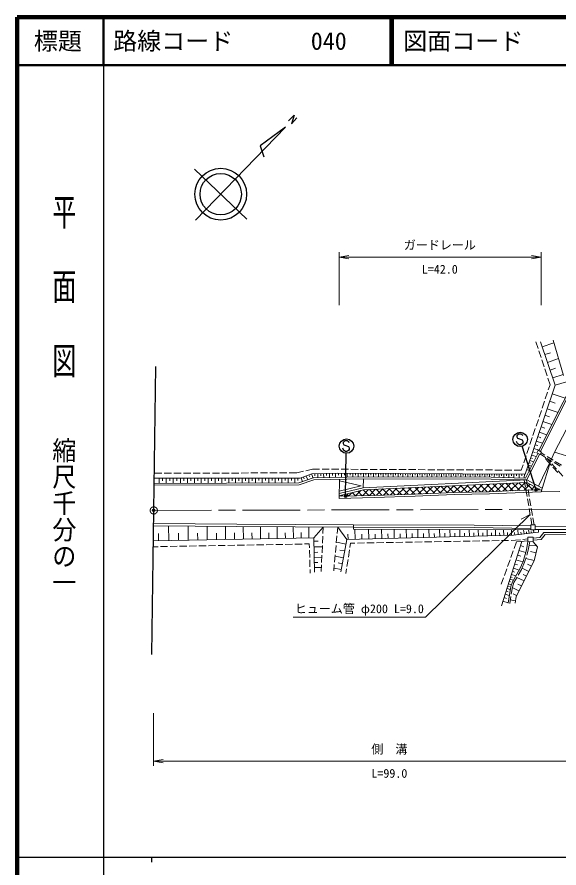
# Model space of a CAD drawing. Units: millimetres, scale not verified. Extents: x 40000 to 680000, y 20000 to 380000.
# Drawn here: x 40000 to 152804, y 202759 to 380000 of the extents above; entities that cross this region are included whole.
import ezdxf
from ezdxf.enums import TextEntityAlignment as Align

# ---------------------------------------------------------------- set-up
doc = ezdxf.new("R2010")
doc.units = ezdxf.units.MM
doc.header["$LTSCALE"] = 1000
doc.header["$PDMODE"] = 32
doc.header["$PDSIZE"] = 500
doc.linetypes.add('CHAIN', pattern=[18.5, 12, -1.5, 3.5, -1.5])
for name, color, linetype, lineweight in [('M-BMK', 2, 'CHAIN', 13), ('M-BMK-OTRS', 5, 'Continuous', 25), ('M-BMK-SRVR', 3, 'Continuous', 25), ('M-STR-HTXT', 7, 'Continuous', 13), ('M-STR-STRC', 7, 'Continuous', 25), ('M-TTL', 2, 'Continuous', 140), ('M-TTL-BAND', 7, 'Continuous', 25), ('M-TTL-LINE', 7, 'Continuous', 50), ('M-WORK', 1, 'Continuous', 13)]:
    doc.layers.add(name, color=color, linetype=linetype, lineweight=lineweight)
doc.layers.add('M-OTRS', color=6, linetype='Continuous')
doc.layers.add('M-TTL-TXT', color=7, linetype='Continuous')
doc.styles.add('@ＭＳ ゴシック', font='')
doc.styles.add('ＭＳ ゴシック', font='')
doc.styles.get('@ＭＳ ゴシック').set_extended_font_data('@MS Gothic')
doc.styles.get('ＭＳ ゴシック').set_extended_font_data('MS Gothic')

# ---------------------------------------------------------------- blocks, each defined once
blk = doc.blocks.new('open_arrow')
at = {"color": 0, "linetype": 'Continuous', "lineweight": -2}
blk.add_lwpolyline([(7.5, 1.25), (0, 0), (7.5, -1.25)], dxfattribs=at)

msp = doc.modelspace()

# ---------------------------------------------------------------- hatches: boundary and pattern name
at = {"layer": 'M-WORK'}
h = msp.add_hatch(dxfattribs=at)
h.set_pattern_fill('USER', color=256, style=0, pattern_type=2)
h.set_pattern_definition([(45, (130948, 280967), (-707.107, 707.107), []), (135, (130948, 280967), (-707.107, -707.107), [])])
h.paths.add_polyline_path([(130948, 280967), (138300, 281127), (143697, 281358), (148907, 281530), (146121, 283081), (112144, 281514), (107045, 280279), (107044, 280168), (114307, 280363), (122883, 280647)])

# ---------------------------------------------------------------- linework, layer by layer
at = {"layer": 'M-BMK'}
msp.add_line((68465, 277227), (157458, 277477), dxfattribs=at)
msp.add_circle((68465, 277227), 750, dxfattribs=at)
at = {"layer": 'M-BMK-OTRS'}
for p, q in [((68465, 277227), (68893, 307224)), ((68036, 247230), (68465, 277227))]:
    msp.add_line(p, q, dxfattribs=at)
at = {"layer": 'M-BMK-SRVR'}
for p, q in [((96502, 358386), (97657, 359582)), ((97657, 359582), (97120, 357783)), ((97120, 357783), (98273, 358990)), ((95867, 357051), (77158, 337675)), ((95867, 357051), (90602, 353149)), ((90602, 353149), (91403, 350877)), ((87822, 337862), (76971, 348339))]:
    msp.add_line(p, q, dxfattribs=at)
for radius in [5387, 4309]:
    msp.add_circle((82397, 343100), radius, dxfattribs=at)
at = {"layer": 'M-OTRS'}
msp.add_point((68465, 277227), dxfattribs=at)
at = {"layer": 'M-STR-HTXT'}
for p, q in [((107038, 320000), (107038, 331000)), ((107038, 330000), (149095, 330000)), ((149095, 320000), (149095, 331000)), ((146805, 276362), (144956, 275391)), ((68422, 235000), (68422, 224000)), ((68422, 225000), (167040, 225000))]:
    msp.add_line(p, q, dxfattribs=at)
msp.add_lwpolyline([(146805, 276362), (125000, 255000), (97500, 255000)], dxfattribs=at)
at = {"layer": 'M-STR-STRC'}
for p, q in [((144044, 292747), (144020, 292577)), ((144020, 292577), (144149, 292303)), ((144236, 292955), (144044, 292747)), ((144433, 293095), (144236, 292955)), ((144682, 293145), (144433, 293095)), ((144855, 293121), (144682, 293145)), ((145072, 293013), (144855, 293121)), ((145237, 292901), (145072, 293013)), ((145288, 292734), (145237, 292901)), ((107899, 291354), (107875, 291183)), ((107875, 291183), (108004, 290910)), ((108091, 291562), (107899, 291354)), ((108004, 290910), (108230, 290800)), ((108288, 291701), (108091, 291562)), ((108230, 290800), (109029, 290518)), ((108537, 291752), (108288, 291701)), ((108711, 291727), (108537, 291752)), ((108927, 291619), (108711, 291727)), ((109092, 291507), (108927, 291619)), ((109144, 291340), (109092, 291507)), ((144025, 291415), (143966, 291579)), ((144151, 291148), (144025, 291415)), ((144149, 292303), (144375, 292193)), ((144306, 291038), (144151, 291148)), ((144525, 290926), (144306, 291038)), ((144375, 292193), (145174, 291912)), ((144706, 290901), (144525, 290926)), ((144957, 290944), (144706, 290901)), ((145144, 291088), (144957, 290944)), ((145250, 291312), (145144, 291088)), ((145174, 291912), (145295, 291653)), ((145295, 291653), (145250, 291312)), ((107880, 290021), (107821, 290186)), ((108006, 289755), (107880, 290021)), ((108161, 289644), (108006, 289755)), ((108381, 289532), (108161, 289644)), ((108561, 289507), (108381, 289532)), ((108387, 280204), (108542, 289125)), ((108812, 289550), (108561, 289507)), ((108999, 289694), (108812, 289550)), ((109106, 289918), (108999, 289694)), ((109029, 290518), (109150, 290259)), ((109150, 290259), (109106, 289918)), ((148033, 281501), (145176, 290586))]:
    msp.add_line(p, q, dxfattribs=at)
for centre, radius in [((144731, 292018), 1500), ((108586, 290625), 1500), ((108387, 280204), 250), ((108387, 280204), 200), ((108387, 280204), 150), ((108387, 280204), 100), ((108387, 280204), 50), ((108387, 280204), 20), ((148033, 281501), 250), ((148033, 281501), 200), ((148033, 281501), 150), ((148033, 281501), 100), ((148033, 281501), 50), ((148033, 281501), 20)]:
    msp.add_circle(centre, radius, dxfattribs=at)
for p in [(108387, 280204), (148033, 281501)]:
    msp.add_point(p, dxfattribs=at)
at = {"layer": 'M-TTL'}
for p, q in [((40000, 380000), (40000, 20000)), ((680000, 380000), (40000, 380000))]:
    msp.add_line(p, q, dxfattribs=at)
at = {"layer": 'M-TTL-BAND'}
for p, q in [((58000, 370000), (58000, 20000)), ((40000, 205000), (579000, 205000)), ((68000, 205000), (68000, 204000))]:
    msp.add_line(p, q, dxfattribs=at)
at = {"layer": 'M-TTL-LINE'}
for p, q in [((58000, 380000), (58000, 370000)), ((117750, 380000), (117750, 370000)), ((118250, 380000), (118250, 370000)), ((40000, 370000), (680000, 370000))]:
    msp.add_line(p, q, dxfattribs=at)
at = {"layer": 'M-WORK'}
for p, q in [((148473, 310975), (148021, 312356)), ((152001, 303323), (148964, 312319)), ((149309, 311298), (151759, 312125)), ((151602, 312665), (153733, 305339)), ((149096, 309074), (148629, 310500)), ((149719, 307174), (149252, 308599)), ((149855, 309679), (151011, 310070)), ((150402, 308061), (152714, 308841)), ((150343, 305274), (149875, 306699)), ((150948, 306442), (152104, 306832)), ((151495, 304824), (153669, 305558)), ((152001, 303323), (145774, 284792)), ((150951, 303418), (150498, 304798)), ((150588, 302339), (150951, 303418)), ((151345, 295133), (156011, 304431)), ((151658, 294977), (156441, 304506)), ((155543, 304348), (152001, 303323)), ((149949, 300444), (150428, 301865)), ((151405, 301550), (154114, 300640)), ((149310, 298548), (149789, 299970)), ((150873, 299967), (152004, 299586)), ((151894, 289399), (157749, 300728)), ((148672, 296653), (149151, 298074)), ((150341, 298383), (152603, 297623)), ((148033, 294758), (148512, 296179)), ((149896, 297060), (150841, 296742)), ((147395, 292862), (147874, 294284)), ((148625, 289675), (151345, 295133)), ((148938, 289518), (151658, 294977)), ((149080, 294632), (149870, 294367)), ((149452, 295737), (151342, 295102)), ((148399, 292604), (149058, 292383)), ((148709, 293527), (150288, 292997)), ((146756, 290967), (147235, 292389)), ((147830, 290910), (148380, 290725)), ((148089, 291681), (149407, 291238)), ((145842, 283982), (148423, 289114)), ((146086, 283576), (148777, 288929)), ((146117, 289072), (146596, 290493)), ((147341, 289457), (147829, 289293)), ((147571, 290139), (148672, 289769)), ((148221, 289220), (148497, 289749)), ((148904, 288863), (148221, 289220)), ((148497, 289749), (149180, 289392)), ((149180, 289392), (148904, 288863)), ((150023, 288228), (148934, 288920)), ((149079, 289198), (149888, 288711)), ((151121, 287614), (151894, 289399)), ((151894, 289399), (155997, 288120)), ((145479, 287176), (145958, 288598)), ((146570, 287163), (146909, 287049)), ((146730, 287637), (147542, 287364)), ((146921, 288206), (147327, 288069)), ((147112, 288775), (148087, 288447)), ((148524, 282286), (151121, 287614)), ((149095, 281106), (151121, 287614)), ((150055, 287912), (150023, 288228)), ((151219, 286621), (150055, 287912)), ((151349, 287447), (150274, 288084)), ((150274, 288084), (150953, 287322)), ((150316, 288453), (151601, 287680)), ((153069, 286427), (151779, 287192)), ((152030, 287422), (153315, 286649)), ((98232, 285060), (99627, 285389)), ((100114, 285504), (101509, 285833)), ((101509, 285833), (102983, 285826)), ((103483, 285823), (104983, 285816)), ((105483, 285813), (106983, 285806)), ((107483, 285804), (108983, 285797)), ((109483, 285794), (110983, 285787)), ((111483, 285785), (112983, 285777)), ((113483, 285775), (114983, 285768)), ((115483, 285765), (116983, 285758)), ((117483, 285756), (118983, 285749)), ((119483, 285746), (120982, 285739)), ((121482, 285737), (122982, 285729)), ((123482, 285727), (124982, 285720)), ((125482, 285717), (126982, 285710)), ((127482, 285708), (128982, 285701)), ((129482, 285698), (130982, 285691)), ((131482, 285689), (132982, 285681)), ((133482, 285679), (134982, 285672)), ((135482, 285669), (136982, 285662)), ((137482, 285660), (138982, 285653)), ((139482, 285650), (140982, 285643)), ((141482, 285641), (142982, 285633)), ((143482, 285631), (144956, 285624)), ((144956, 285624), (145319, 286703)), ((146092, 285740), (146635, 285558)), ((146252, 286214), (146523, 286123)), ((146411, 286688), (147088, 286461)), ((151285, 286948), (152283, 285828)), ((152559, 285136), (151554, 286250)), ((152616, 285455), (153614, 284335)), ((98937, 283919), (68561, 283936)), ((68575, 284969), (70154, 284974)), ((69561, 283935), (69560, 282874)), ((70304, 283935), (70303, 283404)), ((70654, 284975), (72154, 284980)), ((71047, 283934), (71046, 282879)), ((71786, 283934), (71785, 283406)), ((72525, 283934), (72524, 282884)), ((72654, 284981), (74154, 284986)), ((73260, 283933), (73259, 283408)), ((73994, 283933), (73994, 282889)), ((74654, 284987), (76154, 284992)), ((74725, 283932), (74725, 283410)), ((75456, 283932), (75456, 282893)), ((76183, 283932), (76183, 283412)), ((76654, 284994), (78154, 284998)), ((76910, 283931), (76910, 282898)), ((77633, 283931), (77633, 283414)), ((78356, 283930), (78356, 282903)), ((78654, 285000), (80154, 285004)), ((79076, 283930), (79075, 283416)), ((79795, 283930), (79794, 282908)), ((80510, 283929), (80510, 283418)), ((80654, 285006), (82154, 285010)), ((81225, 283929), (81224, 282913)), ((81936, 283929), (81936, 283420)), ((82648, 283928), (82647, 282918)), ((82654, 285012), (84154, 285017)), ((83355, 283928), (83355, 283422)), ((84062, 283927), (84062, 282922)), ((84654, 285018), (86154, 285023)), ((84766, 283927), (84766, 283424)), ((85470, 283927), (85469, 282927)), ((86169, 283926), (86169, 283426)), ((86654, 285024), (88154, 285029)), ((86869, 283926), (86869, 282932)), ((87565, 283926), (87565, 283428)), ((88261, 283925), (88261, 282936)), ((88654, 285030), (90154, 285035)), ((88953, 283925), (88953, 283430)), ((89645, 283924), (89645, 282941)), ((90334, 283924), (90333, 283432)), ((90654, 285037), (92154, 285041)), ((91022, 283924), (91022, 282946)), ((91707, 283923), (91707, 283434)), ((92391, 283923), (92391, 282950)), ((92654, 285043), (94154, 285047)), ((93072, 283923), (93072, 283436)), ((93753, 283922), (93753, 282955)), ((94431, 283922), (94430, 283438)), ((94654, 285049), (96154, 285054)), ((95108, 283921), (95107, 282959)), ((95781, 283921), (95781, 283440)), ((96455, 283921), (96454, 282964)), ((96654, 285055), (98232, 285060)), ((97125, 283920), (97124, 283442)), ((97795, 283920), (97794, 282968)), ((98461, 283920), (98461, 283444)), ((98683, 282971), (101675, 283988)), ((98750, 282571), (101746, 283590)), ((101352, 284843), (98937, 283919)), ((99114, 283987), (99409, 283218)), ((99653, 284193), (99800, 283809)), ((100192, 284399), (100502, 283589)), ((100759, 284616), (100914, 284211)), ((101326, 284833), (101652, 283980)), ((106680, 284994), (101352, 284843)), ((101675, 283988), (112100, 284225)), ((101746, 283590), (112104, 283825)), ((101963, 284860), (101976, 284404)), ((102601, 284878), (102626, 284010)), ((103209, 284896), (103222, 284461)), ((103817, 284913), (103842, 284037)), ((104430, 284930), (104442, 284493)), ((105043, 284948), (105068, 284065)), ((105660, 284965), (105673, 284524)), ((106278, 284983), (106303, 284093)), ((145774, 284792), (106680, 284994)), ((106900, 284993), (106898, 284548)), ((107038, 279738), (107092, 283711)), ((107523, 284990), (107518, 284121)), ((108131, 284986), (108129, 284552)), ((108739, 284983), (108735, 284149)), ((109323, 284980), (109321, 284563)), ((109908, 284977), (109903, 284175)), ((110469, 284974), (110467, 284573)), ((111031, 284972), (111027, 284201)), ((111570, 284969), (111568, 284583)), ((112072, 281955), (112104, 283825)), ((112100, 284225), (138724, 284145)), ((112104, 283825), (138718, 283745)), ((112110, 284966), (112106, 284225)), ((112628, 284963), (112626, 284593)), ((113147, 284961), (113143, 284222)), ((113664, 284958), (113662, 284589)), ((114181, 284955), (114177, 284219)), ((114697, 284953), (114695, 284584)), ((115212, 284950), (115208, 284216)), ((115726, 284947), (115724, 284580)), ((116240, 284945), (116236, 284213)), ((116752, 284942), (116750, 284576)), ((117265, 284939), (117261, 284210)), ((117776, 284937), (117774, 284572)), ((118286, 284934), (118283, 284207)), ((118796, 284932), (118794, 284568)), ((119305, 284929), (119301, 284203)), ((119813, 284926), (119811, 284564)), ((120321, 284924), (120317, 284200)), ((120827, 284921), (120825, 284559)), ((121333, 284918), (121329, 284197)), ((121838, 284916), (121836, 284555)), ((122343, 284913), (122339, 284194)), ((122846, 284911), (122844, 284551)), ((123349, 284908), (123345, 284191)), ((123851, 284905), (123849, 284547)), ((124352, 284903), (124349, 284188)), ((124853, 284900), (124851, 284543)), ((125353, 284898), (125349, 284185)), ((125853, 284895), (125851, 284539)), ((126353, 284893), (126349, 284182)), ((126853, 284890), (126851, 284535)), ((127353, 284887), (127349, 284179)), ((127853, 284885), (127851, 284531)), ((128353, 284882), (128349, 284176)), ((128853, 284880), (128851, 284527)), ((129353, 284877), (129349, 284173)), ((129853, 284875), (129851, 284523)), ((130353, 284872), (130349, 284170)), ((130853, 284869), (130851, 284519)), ((131353, 284867), (131349, 284167)), ((131853, 284864), (131851, 284514)), ((132353, 284862), (132349, 284164)), ((132853, 284859), (132851, 284510)), ((133353, 284856), (133349, 284161)), ((133853, 284854), (133851, 284506)), ((134353, 284851), (134349, 284158)), ((134853, 284849), (134851, 284502)), ((135353, 284846), (135349, 284155)), ((135853, 284844), (135851, 284498)), ((136353, 284841), (136349, 284152)), ((136853, 284838), (136851, 284494)), ((137353, 284836), (137349, 284149)), ((137853, 284833), (137851, 284490)), ((138353, 284831), (138349, 284146)), ((138718, 283745), (146086, 283576)), ((138724, 284145), (145842, 283982)), ((138853, 284828), (138851, 284486)), ((139353, 284826), (139349, 284131)), ((139853, 284823), (139851, 284476)), ((140353, 284820), (140349, 284108)), ((140853, 284818), (140851, 284462)), ((141353, 284815), (141349, 284085)), ((141864, 284813), (141862, 284448)), ((142375, 284810), (142371, 284062)), ((142899, 284807), (142897, 284433)), ((143423, 284805), (143419, 284038)), ((143960, 284802), (143958, 284418)), ((144496, 284799), (144492, 284013)), ((145047, 284796), (145045, 284403)), ((145597, 284793), (145593, 283988)), ((68538, 282870), (98683, 282971)), ((68540, 282470), (98750, 282571)), ((107052, 280766), (112072, 281955)), ((107059, 281274), (111648, 282338)), ((111648, 282338), (107088, 283405)), ((112072, 281955), (146086, 283576)), ((146121, 283081), (112144, 281514)), ((145822, 282098), (145573, 283552)), ((146026, 283574), (146276, 282105)), ((146086, 283576), (149330, 281860)), ((148907, 281530), (146121, 283081)), ((114307, 280363), (107044, 280168)), ((112144, 281514), (107045, 280279)), ((122883, 280647), (114307, 280363)), ((122898, 280218), (114320, 279933)), ((130948, 280967), (122883, 280647)), ((130961, 280537), (122898, 280218)), ((138300, 281127), (130948, 280967)), ((138314, 280697), (130961, 280537)), ((143697, 281358), (138300, 281127)), ((143713, 280928), (138314, 280697)), ((149230, 281540), (143697, 281358)), ((149095, 281106), (143713, 280928)), ((146160, 280127), (145906, 281605)), ((146360, 281612), (146612, 280133)), ((153002, 281205), (149095, 281106)), ((114320, 279933), (107038, 279738)), ((146497, 278155), (146244, 279634)), ((146696, 279640), (146948, 278162)), ((146835, 276184), (146582, 277663)), ((147032, 277669), (147284, 276190)), ((147169, 274237), (146920, 275691)), ((147368, 275697), (147619, 274229)), ((68422, 274009), (85753, 273886)), ((68426, 274509), (85757, 274386)), ((71563, 270976), (71511, 273989)), ((75646, 271046), (75595, 273962)), ((79597, 271114), (79549, 273936)), ((83421, 271180), (83374, 273911)), ((85753, 273886), (110020, 273740)), ((85757, 274386), (110022, 274240)), ((87122, 271243), (87077, 273887)), ((90704, 271305), (90660, 273863)), ((94171, 271365), (94128, 273841)), ((97526, 271422), (97484, 273819)), ((100772, 271478), (100732, 273797)), ((101772, 271495), (103755, 273778)), ((103755, 273778), (103686, 272402)), ((106639, 272440), (106761, 273759)), ((108679, 271201), (106761, 273759)), ((110022, 274240), (110020, 273347)), ((110020, 273740), (135171, 273678)), ((110020, 273347), (146922, 273193)), ((110022, 274240), (135175, 274178)), ((110371, 271243), (110318, 273346)), ((113200, 271314), (113149, 273334)), ((115917, 271382), (115869, 273323)), ((118529, 271447), (118482, 273312)), ((121037, 271510), (120993, 273302)), ((123448, 271570), (123405, 273291)), ((125764, 271628), (125722, 273282)), ((127989, 271683), (127949, 273272)), ((130126, 271737), (130088, 273264)), ((132180, 271788), (132144, 273255)), ((134154, 271837), (134118, 273247)), ((135171, 273678), (146922, 273494)), ((135175, 274178), (146930, 273994)), ((136050, 271885), (136016, 273239)), ((137871, 271930), (137839, 273231)), ((139621, 271974), (139590, 273224)), ((141303, 272016), (141273, 273217)), ((142919, 272056), (142890, 273210)), ((144343, 272190), (144218, 273205)), ((145550, 272337), (145444, 273200)), ((146575, 272463), (146485, 273195)), ((146942, 274242), (146922, 273193)), ((146922, 273193), (147846, 273176)), ((147866, 274224), (146942, 274242)), ((147567, 272584), (147494, 273182)), ((147846, 273176), (147866, 274224)), ((147848, 273286), (165132, 273167)), ((147852, 273886), (165135, 273767)), ((148560, 272706), (148560, 273132)), ((68375, 270921), (101772, 271495)), ((69453, 270939), (69427, 272446)), ((73604, 271011), (73579, 272469)), ((77621, 271080), (77597, 272491)), ((81509, 271147), (81486, 272513)), ((85272, 271212), (85249, 272533)), ((88913, 271274), (88891, 272553)), ((92438, 271335), (92416, 272573)), ((95848, 271394), (95828, 272592)), ((99149, 271450), (99129, 272610)), ((101772, 271495), (101892, 264342)), ((103661, 271903), (103585, 270405)), ((106456, 270448), (106593, 271942)), ((107427, 264407), (108679, 271201)), ((108679, 271201), (143338, 272067)), ((108899, 271206), (108873, 272258)), ((111785, 271278), (111760, 272289)), ((114559, 271348), (114534, 272318)), ((117223, 271414), (117200, 272347)), ((119783, 271478), (119761, 272374)), ((122242, 271540), (122221, 272400)), ((124606, 271599), (124585, 272426)), ((126876, 271655), (126856, 272450)), ((129057, 271710), (129038, 272473)), ((131153, 271762), (131135, 272496)), ((133167, 271813), (133149, 272517)), ((135102, 271861), (135085, 272538)), ((136960, 271907), (136944, 272558)), ((138746, 271952), (138731, 272577)), ((140462, 271995), (140447, 272595)), ((142111, 272036), (142096, 272613)), ((143338, 272067), (148560, 272706)), ((143632, 272103), (143570, 272610)), ((144946, 272264), (144893, 272695)), ((145289, 271179), (146354, 271297)), ((146062, 272400), (146017, 272766)), ((146351, 270730), (146356, 271635)), ((146356, 271635), (147425, 271629)), ((147071, 272524), (147034, 272823)), ((147425, 271629), (147419, 270724)), ((147424, 271482), (148799, 271561)), ((148799, 271561), (149675, 272658)), ((149907, 272186), (149090, 271167)), ((149675, 272658), (184585, 272502)), ((183812, 272049), (149907, 272186)), ((68357, 269662), (69347, 269680)), ((69847, 269690), (71347, 269717)), ((71847, 269726), (73347, 269754)), ((73847, 269763), (75346, 269790)), ((75846, 269799), (77346, 269827)), ((77846, 269836), (79346, 269863)), ((79846, 269873), (81345, 269900)), ((81845, 269909), (83345, 269937)), ((83845, 269946), (85345, 269973)), ((85845, 269982), (87344, 270010)), ((87844, 270019), (89344, 270046)), ((89844, 270056), (91344, 270083)), ((91844, 270092), (93343, 270120)), ((93843, 270129), (95343, 270156)), ((95843, 270165), (97343, 270193)), ((97843, 270202), (99342, 270229)), ((99842, 270239), (100833, 270257)), ((100833, 270257), (100857, 269449)), ((101783, 270834), (102655, 270849)), ((101804, 269614), (103547, 269643)), ((103560, 269906), (103485, 268407)), ((106272, 268456), (106410, 269950)), ((108497, 270217), (106469, 270591)), ((109290, 269484), (109435, 270405)), ((109435, 270405), (110334, 270421)), ((110834, 270429), (112333, 270456)), ((112833, 270464), (114333, 270491)), ((114833, 270499), (116333, 270525)), ((116833, 270534), (118333, 270560)), ((118832, 270569), (120332, 270595)), ((120832, 270604), (122332, 270630)), ((122832, 270639), (124332, 270665)), ((124832, 270674), (126331, 270700)), ((126831, 270709), (128331, 270735)), ((128831, 270744), (130331, 270770)), ((130831, 270779), (132330, 270805)), ((132830, 270814), (134330, 270840)), ((134830, 270849), (136330, 270875)), ((136830, 270884), (138329, 270910)), ((138829, 270919), (140329, 270945)), ((140829, 270954), (142329, 270980)), ((145052, 270781), (140850, 257361)), ((142829, 270989), (143728, 271004)), ((143947, 270676), (143460, 269317)), ((143728, 271004), (144793, 271123)), ((146352, 270904), (143947, 270676)), ((144774, 269894), (145478, 269673)), ((146033, 269020), (146351, 270730)), ((147419, 270724), (146351, 270730)), ((146374, 268939), (146706, 270728)), ((148057, 269953), (146538, 269824)), ((148327, 269626), (147419, 270724)), ((149090, 271167), (147421, 271037)), ((147654, 266714), (148327, 269626)), ((100872, 268949), (100916, 267450)), ((101822, 268498), (102619, 268512)), ((103460, 267908), (103385, 266410)), ((106089, 266465), (106226, 267959)), ((107974, 267378), (106203, 267704)), ((108236, 268797), (107221, 268984)), ((108980, 267508), (109213, 268990)), ((143291, 268847), (142785, 267435)), ((144157, 267922), (144861, 267701)), ((144466, 268908), (145873, 268468)), ((145323, 266569), (146033, 269020)), ((146083, 267936), (146374, 268939)), ((148049, 268422), (146893, 268689)), ((100930, 266950), (100975, 265450)), ((101841, 267383), (103435, 267409)), ((101858, 266362), (102587, 266375)), ((103360, 265911), (103291, 264535)), ((105921, 264647), (106043, 265967)), ((107746, 266138), (106860, 266301)), ((108671, 265532), (108903, 267014)), ((142616, 266964), (142110, 265552)), ((143576, 266068), (144196, 265874)), ((143848, 266935), (145257, 266494)), ((143897, 259334), (147654, 266714)), ((144683, 265051), (145323, 266569)), ((144997, 264893), (145653, 266452)), ((145653, 266452), (145944, 267456)), ((147675, 266805), (145876, 267221)), ((147110, 265645), (146287, 266064)), ((100989, 264951), (101013, 264143)), ((101875, 265342), (103333, 265367)), ((107517, 264898), (105971, 265183)), ((108449, 264118), (108593, 265038)), ((141941, 265081), (141435, 263670)), ((143100, 264548), (143567, 264402)), ((143111, 262384), (144683, 265051)), ((143305, 265201), (144543, 264814)), ((144341, 263780), (144997, 264893)), ((146523, 264493), (145127, 265204)), ((141266, 263199), (140779, 261841)), ((142438, 262432), (142741, 262337)), ((142587, 262909), (143291, 262688)), ((142741, 263401), (143093, 263291)), ((142756, 261366), (143111, 262384)), ((142896, 263894), (143829, 263602)), ((143431, 262236), (144087, 263349)), ((145529, 262539), (144052, 263290)), ((146026, 263516), (145328, 263871)), ((141990, 261000), (142664, 260789)), ((142139, 261477), (142476, 261372)), ((142203, 257887), (142756, 261366)), ((142288, 261954), (142895, 261764)), ((142862, 259803), (143097, 261280)), ((144476, 260472), (143081, 261182)), ((143097, 261280), (143431, 262236)), ((145002, 261505), (144264, 261881)), ((141383, 259063), (141917, 258896)), ((141617, 259811), (142467, 259545)), ((141803, 260406), (142228, 260273)), ((142548, 257832), (142783, 259309)), ((143979, 259495), (143282, 259850)), ((143684, 257922), (143897, 259334)), ((141149, 258315), (142218, 257980)), ((143761, 258429), (142670, 258594))]:
    msp.add_line(p, q, dxfattribs=at)

# ---------------------------------------------------------------- block references
at = {"layer": 'M-STR-HTXT', "xscale": 267, "yscale": 267}
for p in [(107038, 330000), (68422, 225000)]:
    msp.add_blockref('open_arrow', p, dxfattribs=at)
at = {"layer": 'M-STR-HTXT', "xscale": 267, "yscale": 267, "rotation": 180}
msp.add_blockref('open_arrow', (149095, 330000), dxfattribs=at)

# ---------------------------------------------------------------- texts
at = {"layer": 'M-STR-HTXT', "style": 'ＭＳ ゴシック'}
for s, p in [('ガードレール', (128000, 332500)), ('ヒューム管 φ200 L=9.0', (111250, 256750)), ('側\u3000溝', (117500, 227500))]:
    msp.add_text(s, height=1833, dxfattribs=at).set_placement(p, align=Align.MIDDLE_CENTER)
for s, p in [('L=42.0', (128000, 326000)), ('L=99.0', (117500, 221000))]:
    msp.add_text(s, height=1833, dxfattribs=at).set_placement(p, align=Align.BOTTOM_CENTER)
at = {"layer": 'M-TTL-BAND', "style": '@ＭＳ ゴシック'}
for s, width, p in [('平  面  図', 1.55, (49777, 323975)), ('縮尺千分の一', 1.1, (49777, 276030))]:
    msp.add_text(s, height=3666, rotation=270, dxfattribs=dict(at, width=width)).set_placement(p, align=Align.MIDDLE_CENTER)
at = {"layer": 'M-TTL-TXT', "style": 'ＭＳ ゴシック'}
msp.add_text('標題', height=3666, dxfattribs=at).set_placement((48500, 375000), align=Align.MIDDLE_CENTER)
for s, p in [('路線コード', (60000, 375000)), ('040', (101142, 375000)), ('図面コード', (120380, 375000))]:
    msp.add_text(s, height=3666, dxfattribs=at).set_placement(p, align=Align.MIDDLE_LEFT)

doc.saveas('drawing.dxf')
